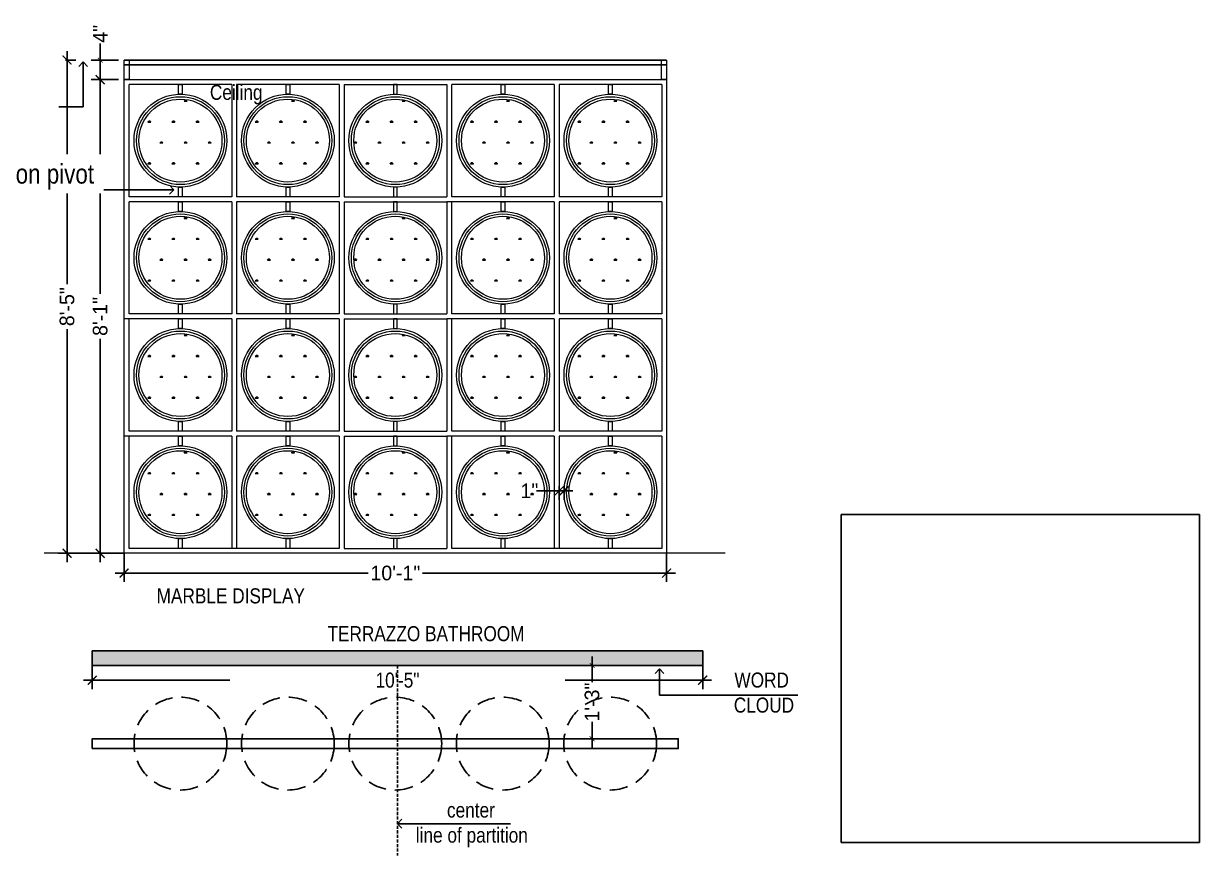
# Model space of a CAD drawing. Header units: inches. Extents: x -109431 to 29005, y -34715 to -1756.
# Drawn here: x -46589.4 to -46348.6, y -11988 to -11817.7 of the extents above; entities that cross this region are included whole.
import ezdxf

# ---------------------------------------------------------------- set-up
doc = ezdxf.new("R2010")
doc.units = ezdxf.units.IN
doc.header["$LTSCALE"] = 0.05
doc.header["$MEASUREMENT"] = 0
doc.header["$XCLIPFRAME"] = 2
doc.header["$PDMODE"] = 3
doc.header["$PDSIZE"] = -4
for name, pattern in [('A2-XREF-115_FURN$0$HIDDEN', [0.375, 0.25, -0.125]), ('ACAD_ISO03W100', [30, 12, -18]), ('DASHED2', [0.375, 0.25, -0.125])]:
    doc.linetypes.add(name, pattern=pattern)
doc.layers.get('Defpoints').update_dxf_attribs({"linetype": 'DASHED2'})
for name, color, linetype in [('Civil Dimension - Text', 7, 'Continuous'), ('Flooring Layout', 7, 'Continuous'), ('Furniture text & dimension', 7, 'Continuous'), ('text', 4, 'Continuous')]:
    doc.layers.add(name, color=color, linetype=linetype)
doc.layers.add('FURNITURE', color=1, linetype='Continuous', lineweight=18)
doc.layers.add('hatch', color=7, linetype='Continuous', lineweight=25)
doc.styles.add('4MMOF3-8', font='ARIALN.TTF', dxfattribs={"height": 5.12})
doc.styles.add('9-128OF1-4', font='ARIALN.TTF', dxfattribs={"height": 3.0792})
doc.styles.add('style2', font='stylu.ttf')
doc.dimstyles.new('DIM 1-4', dxfattribs={"dimtxt": 3.0792, "dimasz": 1.82, "dimexe": 1.82, "dimexo": 0, "dimgap": 0.09, "dimtad": 0, "dimzin": 0, "dimdsep": 46, "dimlunit": 4, "dimtxsty": '9-128OF1-4', "dimblk": 'ARCHTICK', "dimcen": 1.8125, "dimdle": 1.82, "dimclrd": 8, "dimclre": 8, "dimadec": 0, "dimazin": 0, "dimtfac": 1, "dimtofl": 0, "dimtmove": 0, "dimatfit": 3, "dimldrblk": 'OPEN90', "dimfxl": 1, "dimtolj": 1, "dimtzin": 0, "dimlwd": -1, "dimarcsym": 0})
picture_1 = doc.add_image_def('image1.jpg', size_in_pixel=(1370, 771))

# ---------------------------------------------------------------- blocks, each defined once
blk = doc.blocks.new('_ArchTick')
at = {"color": 0, "const_width": 0.15}
blk.add_lwpolyline([(-0.5, -0.5), (0.5, 0.5)], dxfattribs=at)
blk = doc.blocks.new('*D451')
at = {"layer": 'Defpoints', "color": 0, "ltscale": 50, "transparency": 16777216}
for p in [(-46479.75, -11912.43), (-46478.75, -11912.43), (-46479.75, -11913.36)]:
    blk.add_point(p, dxfattribs=at)
at = {"layer": 'Furniture text & dimension', "color": 8, "lineweight": -2, "ltscale": 50, "transparency": 16777216}
for p, q in [((-46479.75, -11912.43), (-46479.75, -11915.18)), ((-46478.75, -11912.43), (-46478.75, -11915.18))]:
    blk.add_line(p, q, dxfattribs=at)
at = {"layer": 'Furniture text & dimension', "color": 8, "ltscale": 50, "transparency": 16777216}
for p, q in [((-46484.42, -11913.36), (-46479.75, -11913.36)), ((-46476.93, -11913.36), (-46481.57, -11913.36))]:
    blk.add_line(p, q, dxfattribs=at)
at = {"layer": 'Furniture text & dimension', "color": 8, "ltscale": 50, "transparency": 16777216, "xscale": 1.82, "yscale": 1.82, "zscale": 1.82, "rotation": 180}
blk.add_blockref('_ArchTick', (-46479.75, -11913.36), dxfattribs=at)
at = {"layer": 'Furniture text & dimension', "color": 8, "ltscale": 50, "transparency": 16777216, "xscale": 1.82, "yscale": 1.82, "zscale": 1.82}
blk.add_blockref('_ArchTick', (-46478.75, -11913.36), dxfattribs=at)
at = {"layer": 'Furniture text & dimension', "color": 0, "lineweight": 15, "ltscale": 50, "transparency": 16777216, "insert": (-46485.84, -11913.36), "char_height": 3, "attachment_point": 5, "style": 'style2'}
blk.add_mtext('\\A1;1"', dxfattribs=at)
blk = doc.blocks.new('_Open90')
at = {"color": 0, "linetype": 'ByBlock', "lineweight": -2}
for p, q in [((0, 0), (-1, 0)), ((-0.5, 0.5), (0, 0)), ((0, 0), (-0.5, -0.5))]:
    blk.add_line(p, q, dxfattribs=at)
blk = doc.blocks.new('*D452')
at = {"layer": 'Defpoints', "color": 0, "ltscale": 50, "transparency": 16777216}
for p in [(-46568.83, -11926.22), (-46457.75, -11926.22), (-46457.75, -11930.21)]:
    blk.add_point(p, dxfattribs=at)
at = {"layer": 'Furniture text & dimension', "color": 8, "lineweight": -2, "ltscale": 50, "transparency": 16777216}
for p, q in [((-46568.83, -11926.22), (-46568.83, -11932.03)), ((-46457.75, -11926.22), (-46457.75, -11932.03))]:
    blk.add_line(p, q, dxfattribs=at)
at = {"layer": 'Furniture text & dimension', "color": 8, "ltscale": 50, "transparency": 16777216}
for p, q in [((-46570.65, -11930.21), (-46518.83, -11930.21)), ((-46455.93, -11930.21), (-46507.76, -11930.21))]:
    blk.add_line(p, q, dxfattribs=at)
at = {"layer": 'Furniture text & dimension', "color": 8, "ltscale": 50, "transparency": 16777216, "xscale": 1.82, "yscale": 1.82, "zscale": 1.82, "rotation": 180}
blk.add_blockref('_ArchTick', (-46568.83, -11930.21), dxfattribs=at)
at = {"layer": 'Furniture text & dimension', "color": 8, "ltscale": 50, "transparency": 16777216, "xscale": 1.82, "yscale": 1.82, "zscale": 1.82}
blk.add_blockref('_ArchTick', (-46457.75, -11930.21), dxfattribs=at)
at = {"layer": 'Furniture text & dimension', "color": 0, "lineweight": 15, "ltscale": 50, "transparency": 16777216, "insert": (-46513.29, -11930.21), "char_height": 3, "attachment_point": 5, "style": 'style2'}
blk.add_mtext('\\A1;10\'-1"', dxfattribs=at)
blk = doc.blocks.new('*D468')
at = {"layer": 'Civil Dimension - Text', "color": 8, "ltscale": 50, "transparency": 16777216}
for p, q in [((-46573.74, -11825.15), (-46573.74, -11821.78)), ((-46573.74, -11829.15), (-46573.74, -11823.33))]:
    blk.add_line(p, q, dxfattribs=at)
at = {"layer": 'Civil Dimension - Text', "color": 8, "lineweight": -2, "ltscale": 50, "transparency": 16777216}
for p, q in [((-46569.97, -11825.15), (-46575.56, -11825.15)), ((-46569.97, -11829.15), (-46575.56, -11829.15))]:
    blk.add_line(p, q, dxfattribs=at)
at = {"layer": 'Defpoints', "color": 0, "ltscale": 50, "transparency": 16777216}
for p in [(-46569.97, -11825.15), (-46573.74, -11829.15), (-46569.97, -11829.15)]:
    blk.add_point(p, dxfattribs=at)
at = {"layer": 'Civil Dimension - Text', "color": 8, "ltscale": 50, "transparency": 16777216}
for p, rotation in [((-46573.74, -11825.15), 90), ((-46573.74, -11829.15), 270)]:
    blk.add_blockref('_ArchTick', p, dxfattribs=dict(at, rotation=rotation))
at = {"layer": 'Civil Dimension - Text', "color": 0, "lineweight": 15, "ltscale": 50, "transparency": 16777216, "insert": (-46573.74, -11819.77), "char_height": 3, "attachment_point": 5, "rotation": 90, "style": 'style2'}
blk.add_mtext('\\A1;4"', dxfattribs=at)
blk = doc.blocks.new('*D469')
at = {"layer": 'Civil Dimension - Text', "color": 8, "ltscale": 50, "transparency": 16777216}
for p, q in [((-46573.74, -11827.33), (-46573.74, -11873.03)), ((-46573.74, -11927.97), (-46573.74, -11882.26))]:
    blk.add_line(p, q, dxfattribs=at)
at = {"layer": 'Civil Dimension - Text', "color": 8, "lineweight": -2, "ltscale": 50, "transparency": 16777216}
for p, q in [((-46569.97, -11829.15), (-46575.56, -11829.15)), ((-46568.83, -11926.15), (-46575.56, -11926.15))]:
    blk.add_line(p, q, dxfattribs=at)
at = {"layer": 'Defpoints', "color": 0, "ltscale": 50, "transparency": 16777216}
for p in [(-46569.97, -11829.15), (-46573.74, -11926.15), (-46568.83, -11926.15)]:
    blk.add_point(p, dxfattribs=at)
at = {"layer": 'Civil Dimension - Text', "color": 8, "ltscale": 50, "transparency": 16777216, "xscale": 1.82, "yscale": 1.82, "zscale": 1.82}
for p, rotation in [((-46573.74, -11829.15), 90), ((-46573.74, -11926.15), 270)]:
    blk.add_blockref('_ArchTick', p, dxfattribs=dict(at, rotation=rotation))
at = {"layer": 'Civil Dimension - Text', "color": 0, "ltscale": 50, "transparency": 16777216, "insert": (-46573.74, -11877.65), "char_height": 3, "attachment_point": 5, "rotation": 90, "style": 'style2'}
blk.add_mtext('\\A1;8\'-1"', dxfattribs=at)
blk = doc.blocks.new('*D470')
at = {"layer": 'Civil Dimension - Text', "color": 8, "ltscale": 50, "transparency": 16777216}
for p, q in [((-46580.53, -11823.33), (-46580.53, -11871.03)), ((-46580.53, -11927.97), (-46580.53, -11880.26))]:
    blk.add_line(p, q, dxfattribs=at)
at = {"layer": 'Civil Dimension - Text', "color": 8, "lineweight": -2, "ltscale": 50, "transparency": 16777216}
for p, q in [((-46580.81, -11825.15), (-46578.71, -11825.15)), ((-46575.56, -11926.15), (-46582.35, -11926.15))]:
    blk.add_line(p, q, dxfattribs=at)
at = {"layer": 'Defpoints', "color": 0, "ltscale": 50, "transparency": 16777216}
for p in [(-46580.81, -11825.15), (-46580.53, -11926.15), (-46575.56, -11926.15)]:
    blk.add_point(p, dxfattribs=at)
at = {"layer": 'Civil Dimension - Text', "color": 8, "ltscale": 50, "transparency": 16777216, "xscale": 1.82, "yscale": 1.82, "zscale": 1.82}
for p, rotation in [((-46580.53, -11825.15), 90), ((-46580.53, -11926.15), 270)]:
    blk.add_blockref('_ArchTick', p, dxfattribs=dict(at, rotation=rotation))
at = {"layer": 'Civil Dimension - Text', "color": 0, "lineweight": 15, "ltscale": 50, "transparency": 16777216, "insert": (-46580.53, -11875.65), "char_height": 3, "attachment_point": 5, "rotation": 90, "style": 'style2'}
blk.add_mtext('\\A1;8\'-5"', dxfattribs=at)
blk = doc.blocks.new('*D965')
at = {"layer": 'Defpoints', "color": 0, "ltscale": 50, "transparency": 16777216}
for p in [(-46473.01, -11949.13), (-46473.01, -11964.13), (-46473.01, -11964.13)]:
    blk.add_point(p, dxfattribs=at)
at = {"layer": 'Furniture text & dimension', "color": 8, "lineweight": -2, "ltscale": 50, "transparency": 16777216}
for p, q in [((-46473.01, -11949.13), (-46474.83, -11949.13)), ((-46473.01, -11964.13), (-46474.83, -11964.13))]:
    blk.add_line(p, q, dxfattribs=at)
at = {"layer": 'Furniture text & dimension', "color": 8, "ltscale": 50, "transparency": 16777216}
for p, q in [((-46473.01, -11947.31), (-46473.01, -11952.58)), ((-46473.01, -11965.95), (-46473.01, -11960.68))]:
    blk.add_line(p, q, dxfattribs=at)
for p, rotation in [((-46473.01, -11949.13), 90), ((-46473.01, -11964.13), 270)]:
    blk.add_blockref('_ArchTick', p, dxfattribs=dict(at, rotation=rotation))
at = {"layer": 'Furniture text & dimension', "color": 0, "lineweight": 15, "ltscale": 50, "transparency": 16777216, "insert": (-46473.01, -11956.63), "char_height": 3, "attachment_point": 5, "rotation": 90, "style": 'style2'}
blk.add_mtext('\\A1;1\'-3"', dxfattribs=at)
blk = doc.blocks.new('*D985')
at = {"layer": 'Defpoints', "color": 0, "ltscale": 50, "transparency": 16777216}
for p in [(-46575.36, -11949.13), (-46450.36, -11949.13), (-46575.36, -11952.15)]:
    blk.add_point(p, dxfattribs=at)
at = {"layer": 'Flooring Layout', "color": 8, "linetype": 'ACAD_ISO03W100', "lineweight": -2, "ltscale": 50, "transparency": 16777216}
for p, q in [((-46575.36, -11949.13), (-46575.36, -11953.97)), ((-46450.36, -11949.13), (-46450.36, -11953.97))]:
    blk.add_line(p, q, dxfattribs=at)
at = {"layer": 'Flooring Layout', "color": 8, "linetype": 'ACAD_ISO03W100', "ltscale": 50, "transparency": 16777216}
for p, q in [((-46577.18, -11952.15), (-46517.17, -11952.15)), ((-46448.54, -11952.15), (-46508.54, -11952.15))]:
    blk.add_line(p, q, dxfattribs=at)
at = {"layer": 'Flooring Layout', "color": 8, "ltscale": 50, "transparency": 16777216, "xscale": 1.82, "yscale": 1.82, "zscale": 1.82, "rotation": 180}
blk.add_blockref('_ArchTick', (-46575.36, -11952.15), dxfattribs=at)
at = {"layer": 'Flooring Layout', "color": 8, "ltscale": 50, "transparency": 16777216, "xscale": 1.82, "yscale": 1.82, "zscale": 1.82}
blk.add_blockref('_ArchTick', (-46450.36, -11952.15), dxfattribs=at)
at = {"layer": 'Flooring Layout', "color": 0, "ltscale": 50, "transparency": 16777216, "insert": (-46512.86, -11952.15), "char_height": 3.079, "attachment_point": 5, "style": '9-128OF1-4', "bg_fill": 3, "box_fill_scale": 1.25, "bg_fill_color": 256, "bg_fill_true_color": 13158600, "bg_fill_transparency": 0}
blk.add_mtext('\\A1;10\'-5"', dxfattribs=at)

msp = doc.modelspace()

# ---------------------------------------------------------------- hatches: boundary and pattern name
at = {"layer": 'Flooring Layout', "ltscale": 50, "true_color": 0x636466}
h = msp.add_hatch(color=251, dxfattribs=at)
h.dxf.hatch_style = 1
h.paths.add_polyline_path([(-46450.35616, -11949.13226), (-46450.35616, -11946.13226), (-46575.35616, -11946.13226), (-46575.35616, -11949.13226)])
at = {"layer": 'hatch', "ltscale": 50, "true_color": 0x939598, "transparency": 33554687}
h = msp.add_hatch(dxfattribs=at)
h.set_pattern_fill('SWAMP', color=252, scale=4.93162)
h.set_pattern_definition([(0, (19943.8553, -1604.745), (2.4658102, 4.27090854), [0.61645255, -4.31516784]), (90, (19944.1636, -1604.7452), (-2.465810195, 4.270908535), [0.30822627, -8.2335908]), (90, (19944.2406, -1604.7452), (-2.465810195, 4.270908535), [0.24658102, -8.29523605]), (90, (19944.0865, -1604.7452), (-2.465810195, 4.270908535), [0.24658102, -8.29523605]), (60, (19944.3177, -1604.745), (-2.4658102, 4.27090854), [0.1972648, -4.73435557]), (120, (19944.0094, -1604.745), (-4.93162039, 2e-09), [0.1972648, -4.73435557])])
h.paths.add_polyline_path([(-46548.80687, -11841.64599, 1), (-46565.80687, -11841.64599, 1)])
h = msp.add_hatch(dxfattribs=at)
h.set_pattern_fill('SWAMP', color=252, scale=4.93162)
h.set_pattern_definition([(0, (19965.8553, -1604.745), (2.4658102, 4.27090854), [0.61645255, -4.31516784]), (90, (19966.1636, -1604.7452), (-2.465810195, 4.270908535), [0.30822627, -8.2335908]), (90, (19966.2406, -1604.7452), (-2.465810195, 4.270908535), [0.24658102, -8.29523605]), (90, (19966.0865, -1604.7452), (-2.465810195, 4.270908535), [0.24658102, -8.29523605]), (60, (19966.3177, -1604.745), (-2.4658102, 4.27090854), [0.1972648, -4.73435557]), (120, (19966.0094, -1604.745), (-4.93162039, 2e-09), [0.1972648, -4.73435557])])
h.paths.add_polyline_path([(-46526.80687, -11841.64599, 1), (-46543.80687, -11841.64599, 1)])
h = msp.add_hatch(dxfattribs=at)
h.set_pattern_fill('SWAMP', color=252, scale=4.93162)
h.set_pattern_definition([(0, (19963.8553, -1604.745), (2.4658102, 4.27090854), [0.61645255, -4.31516784]), (90, (19964.1636, -1604.7452), (-2.465810195, 4.270908535), [0.30822627, -8.2335908]), (90, (19964.2406, -1604.7452), (-2.465810195, 4.270908535), [0.24658102, -8.29523605]), (90, (19964.0865, -1604.7452), (-2.465810195, 4.270908535), [0.24658102, -8.29523605]), (60, (19964.3177, -1604.745), (-2.4658102, 4.27090854), [0.1972648, -4.73435557]), (120, (19964.0094, -1604.745), (-4.93162039, 2e-09), [0.1972648, -4.73435557])])
h.paths.add_polyline_path([(-46521.80687, -11841.64599, -1), (-46504.80687, -11841.64599, -1)])
h = msp.add_hatch(dxfattribs=at)
h.set_pattern_fill('SWAMP', color=252, scale=4.93162)
h.set_pattern_definition([(0, (20009.9073, -1604.745), (2.4658102, 4.27090854), [0.61645255, -4.31516784]), (90, (20010.2155, -1604.7452), (-2.465810195, 4.270908535), [0.30822627, -8.2335908]), (90, (20010.2925, -1604.7452), (-2.465810195, 4.270908535), [0.24658102, -8.29523605]), (90, (20010.1384, -1604.7452), (-2.465810195, 4.270908535), [0.24658102, -8.29523605]), (60, (20010.3696, -1604.745), (-2.4658102, 4.27090854), [0.1972648, -4.73435557]), (120, (20010.0614, -1604.745), (-4.93162039, 2e-09), [0.1972648, -4.73435557])])
h.paths.add_polyline_path([(-46482.75494, -11841.64599, 1), (-46499.75494, -11841.64599, 1)])
h = msp.add_hatch(dxfattribs=at)
h.set_pattern_fill('SWAMP', color=252, scale=4.93162)
h.set_pattern_definition([(0, (20031.9073, -1604.745), (2.4658102, 4.27090854), [0.61645255, -4.31516784]), (90, (20032.2155, -1604.7452), (-2.465810195, 4.270908535), [0.30822627, -8.2335908]), (90, (20032.2925, -1604.7452), (-2.465810195, 4.270908535), [0.24658102, -8.29523605]), (90, (20032.1384, -1604.7452), (-2.465810195, 4.270908535), [0.24658102, -8.29523605]), (60, (20032.3696, -1604.745), (-2.4658102, 4.27090854), [0.1972648, -4.73435557]), (120, (20032.0614, -1604.745), (-4.93162039, 2e-09), [0.1972648, -4.73435557])])
h.paths.add_polyline_path([(-46460.75494, -11841.64599, 1), (-46477.75494, -11841.64599, 1)])
h = msp.add_hatch(dxfattribs=at)
h.set_pattern_fill('SWAMP', color=252, scale=4.93162)
h.set_pattern_definition([(0, (19943.8553, -1628.745), (2.4658102, 4.27090854), [0.61645255, -4.31516784]), (90, (19944.1636, -1628.7452), (-2.465810195, 4.270908535), [0.30822627, -8.2335908]), (90, (19944.2406, -1628.7452), (-2.465810195, 4.270908535), [0.24658102, -8.29523605]), (90, (19944.0865, -1628.7452), (-2.465810195, 4.270908535), [0.24658102, -8.29523605]), (60, (19944.3177, -1628.745), (-2.4658102, 4.27090854), [0.1972648, -4.73435557]), (120, (19944.0094, -1628.745), (-4.93162039, 2e-09), [0.1972648, -4.73435557])])
h.paths.add_polyline_path([(-46548.80687, -11865.64599, 1), (-46565.80687, -11865.64599, 1)])
h = msp.add_hatch(dxfattribs=at)
h.set_pattern_fill('SWAMP', color=252, scale=4.93162)
h.set_pattern_definition([(0, (19965.8553, -1628.745), (2.4658102, 4.27090854), [0.61645255, -4.31516784]), (90, (19966.1636, -1628.7452), (-2.465810195, 4.270908535), [0.30822627, -8.2335908]), (90, (19966.2406, -1628.7452), (-2.465810195, 4.270908535), [0.24658102, -8.29523605]), (90, (19966.0865, -1628.7452), (-2.465810195, 4.270908535), [0.24658102, -8.29523605]), (60, (19966.3177, -1628.745), (-2.4658102, 4.27090854), [0.1972648, -4.73435557]), (120, (19966.0094, -1628.745), (-4.93162039, 2e-09), [0.1972648, -4.73435557])])
h.paths.add_polyline_path([(-46526.80687, -11865.64599, 1), (-46543.80687, -11865.64599, 1)])
h = msp.add_hatch(dxfattribs=at)
h.set_pattern_fill('SWAMP', color=252, scale=4.93162)
h.set_pattern_definition([(0, (19963.8553, -1628.745), (2.4658102, 4.27090854), [0.61645255, -4.31516784]), (90, (19964.1636, -1628.7452), (-2.465810195, 4.270908535), [0.30822627, -8.2335908]), (90, (19964.2406, -1628.7452), (-2.465810195, 4.270908535), [0.24658102, -8.29523605]), (90, (19964.0865, -1628.7452), (-2.465810195, 4.270908535), [0.24658102, -8.29523605]), (60, (19964.3177, -1628.745), (-2.4658102, 4.27090854), [0.1972648, -4.73435557]), (120, (19964.0094, -1628.745), (-4.93162039, 2e-09), [0.1972648, -4.73435557])])
h.paths.add_polyline_path([(-46521.80687, -11865.64599, -1), (-46504.80687, -11865.64599, -1)])
h = msp.add_hatch(dxfattribs=at)
h.set_pattern_fill('SWAMP', color=252, scale=4.93162)
h.set_pattern_definition([(0, (20009.9073, -1628.745), (2.4658102, 4.27090854), [0.61645255, -4.31516784]), (90, (20010.2155, -1628.7452), (-2.465810195, 4.270908535), [0.30822627, -8.2335908]), (90, (20010.2925, -1628.7452), (-2.465810195, 4.270908535), [0.24658102, -8.29523605]), (90, (20010.1384, -1628.7452), (-2.465810195, 4.270908535), [0.24658102, -8.29523605]), (60, (20010.3696, -1628.745), (-2.4658102, 4.27090854), [0.1972648, -4.73435557]), (120, (20010.0614, -1628.745), (-4.93162039, 2e-09), [0.1972648, -4.73435557])])
h.paths.add_polyline_path([(-46482.75494, -11865.64599, 1), (-46499.75494, -11865.64599, 1)])
h = msp.add_hatch(dxfattribs=at)
h.set_pattern_fill('SWAMP', color=252, scale=4.93162)
h.set_pattern_definition([(0, (20031.9073, -1628.745), (2.4658102, 4.27090854), [0.61645255, -4.31516784]), (90, (20032.2155, -1628.7452), (-2.465810195, 4.270908535), [0.30822627, -8.2335908]), (90, (20032.2925, -1628.7452), (-2.465810195, 4.270908535), [0.24658102, -8.29523605]), (90, (20032.1384, -1628.7452), (-2.465810195, 4.270908535), [0.24658102, -8.29523605]), (60, (20032.3696, -1628.745), (-2.4658102, 4.27090854), [0.1972648, -4.73435557]), (120, (20032.0614, -1628.745), (-4.93162039, 2e-09), [0.1972648, -4.73435557])])
h.paths.add_polyline_path([(-46460.75494, -11865.64599, 1), (-46477.75494, -11865.64599, 1)])
h = msp.add_hatch(dxfattribs=at)
h.set_pattern_fill('SWAMP', color=252, scale=4.93162)
h.set_pattern_definition([(0, (19943.8553, -1652.745), (2.4658102, 4.27090854), [0.61645255, -4.31516784]), (90, (19944.1636, -1652.7452), (-2.465810195, 4.270908535), [0.30822627, -8.2335908]), (90, (19944.2406, -1652.7452), (-2.465810195, 4.270908535), [0.24658102, -8.29523605]), (90, (19944.0865, -1652.7452), (-2.465810195, 4.270908535), [0.24658102, -8.29523605]), (60, (19944.3177, -1652.745), (-2.4658102, 4.27090854), [0.1972648, -4.73435557]), (120, (19944.0094, -1652.745), (-4.93162039, 2e-09), [0.1972648, -4.73435557])])
h.paths.add_polyline_path([(-46548.80687, -11889.64599, 1), (-46565.80687, -11889.64599, 1)])
h = msp.add_hatch(dxfattribs=at)
h.set_pattern_fill('SWAMP', color=252, scale=4.93162)
h.set_pattern_definition([(0, (19965.8553, -1652.745), (2.4658102, 4.27090854), [0.61645255, -4.31516784]), (90, (19966.1636, -1652.7452), (-2.465810195, 4.270908535), [0.30822627, -8.2335908]), (90, (19966.2406, -1652.7452), (-2.465810195, 4.270908535), [0.24658102, -8.29523605]), (90, (19966.0865, -1652.7452), (-2.465810195, 4.270908535), [0.24658102, -8.29523605]), (60, (19966.3177, -1652.745), (-2.4658102, 4.27090854), [0.1972648, -4.73435557]), (120, (19966.0094, -1652.745), (-4.93162039, 2e-09), [0.1972648, -4.73435557])])
h.paths.add_polyline_path([(-46526.80687, -11889.64599, 1), (-46543.80687, -11889.64599, 1)])
h = msp.add_hatch(dxfattribs=at)
h.set_pattern_fill('SWAMP', color=252, scale=4.93162)
h.set_pattern_definition([(0, (19963.8553, -1652.745), (2.4658102, 4.27090854), [0.61645255, -4.31516784]), (90, (19964.1636, -1652.7452), (-2.465810195, 4.270908535), [0.30822627, -8.2335908]), (90, (19964.2406, -1652.7452), (-2.465810195, 4.270908535), [0.24658102, -8.29523605]), (90, (19964.0865, -1652.7452), (-2.465810195, 4.270908535), [0.24658102, -8.29523605]), (60, (19964.3177, -1652.745), (-2.4658102, 4.27090854), [0.1972648, -4.73435557]), (120, (19964.0094, -1652.745), (-4.93162039, 2e-09), [0.1972648, -4.73435557])])
h.paths.add_polyline_path([(-46521.80687, -11889.64599, -1), (-46504.80687, -11889.64599, -1)])
h = msp.add_hatch(dxfattribs=at)
h.set_pattern_fill('SWAMP', color=252, scale=4.93162)
h.set_pattern_definition([(0, (20009.9073, -1652.745), (2.4658102, 4.27090854), [0.61645255, -4.31516784]), (90, (20010.2155, -1652.7452), (-2.465810195, 4.270908535), [0.30822627, -8.2335908]), (90, (20010.2925, -1652.7452), (-2.465810195, 4.270908535), [0.24658102, -8.29523605]), (90, (20010.1384, -1652.7452), (-2.465810195, 4.270908535), [0.24658102, -8.29523605]), (60, (20010.3696, -1652.745), (-2.4658102, 4.27090854), [0.1972648, -4.73435557]), (120, (20010.0614, -1652.745), (-4.93162039, 2e-09), [0.1972648, -4.73435557])])
h.paths.add_polyline_path([(-46482.75494, -11889.64599, 1), (-46499.75494, -11889.64599, 1)])
h = msp.add_hatch(dxfattribs=at)
h.set_pattern_fill('SWAMP', color=252, scale=4.93162)
h.set_pattern_definition([(0, (20031.9073, -1652.745), (2.4658102, 4.27090854), [0.61645255, -4.31516784]), (90, (20032.2155, -1652.7452), (-2.465810195, 4.270908535), [0.30822627, -8.2335908]), (90, (20032.2925, -1652.7452), (-2.465810195, 4.270908535), [0.24658102, -8.29523605]), (90, (20032.1384, -1652.7452), (-2.465810195, 4.270908535), [0.24658102, -8.29523605]), (60, (20032.3696, -1652.745), (-2.4658102, 4.27090854), [0.1972648, -4.73435557]), (120, (20032.0614, -1652.745), (-4.93162039, 2e-09), [0.1972648, -4.73435557])])
h.paths.add_polyline_path([(-46460.75494, -11889.64599, 1), (-46477.75494, -11889.64599, 1)])
h = msp.add_hatch(dxfattribs=at)
h.set_pattern_fill('SWAMP', color=252, scale=4.93162)
h.set_pattern_definition([(0, (19943.8553, -1676.745), (2.4658102, 4.27090854), [0.61645255, -4.31516784]), (90, (19944.1636, -1676.7452), (-2.465810195, 4.270908535), [0.30822627, -8.2335908]), (90, (19944.2406, -1676.7452), (-2.465810195, 4.270908535), [0.24658102, -8.29523605]), (90, (19944.0865, -1676.7452), (-2.465810195, 4.270908535), [0.24658102, -8.29523605]), (60, (19944.3177, -1676.745), (-2.4658102, 4.27090854), [0.1972648, -4.73435557]), (120, (19944.0094, -1676.745), (-4.93162039, 2e-09), [0.1972648, -4.73435557])])
h.paths.add_polyline_path([(-46548.80687, -11913.64599, 1), (-46565.80687, -11913.64599, 1)])
h = msp.add_hatch(dxfattribs=at)
h.set_pattern_fill('SWAMP', color=252, scale=4.93162)
h.set_pattern_definition([(0, (19965.8553, -1676.745), (2.4658102, 4.27090854), [0.61645255, -4.31516784]), (90, (19966.1636, -1676.7452), (-2.465810195, 4.270908535), [0.30822627, -8.2335908]), (90, (19966.2406, -1676.7452), (-2.465810195, 4.270908535), [0.24658102, -8.29523605]), (90, (19966.0865, -1676.7452), (-2.465810195, 4.270908535), [0.24658102, -8.29523605]), (60, (19966.3177, -1676.745), (-2.4658102, 4.27090854), [0.1972648, -4.73435557]), (120, (19966.0094, -1676.745), (-4.93162039, 2e-09), [0.1972648, -4.73435557])])
h.paths.add_polyline_path([(-46526.80687, -11913.64599, 1), (-46543.80687, -11913.64599, 1)])
h = msp.add_hatch(dxfattribs=at)
h.set_pattern_fill('SWAMP', color=252, scale=4.93162)
h.set_pattern_definition([(0, (19963.8553, -1676.745), (2.4658102, 4.27090854), [0.61645255, -4.31516784]), (90, (19964.1636, -1676.7452), (-2.465810195, 4.270908535), [0.30822627, -8.2335908]), (90, (19964.2406, -1676.7452), (-2.465810195, 4.270908535), [0.24658102, -8.29523605]), (90, (19964.0865, -1676.7452), (-2.465810195, 4.270908535), [0.24658102, -8.29523605]), (60, (19964.3177, -1676.745), (-2.4658102, 4.27090854), [0.1972648, -4.73435557]), (120, (19964.0094, -1676.745), (-4.93162039, 2e-09), [0.1972648, -4.73435557])])
h.paths.add_polyline_path([(-46521.80687, -11913.64599, -1), (-46504.80687, -11913.64599, -1)])
h = msp.add_hatch(dxfattribs=at)
h.set_pattern_fill('SWAMP', color=252, scale=4.93162)
h.set_pattern_definition([(0, (20009.9073, -1676.745), (2.4658102, 4.27090854), [0.61645255, -4.31516784]), (90, (20010.2155, -1676.7452), (-2.465810195, 4.270908535), [0.30822627, -8.2335908]), (90, (20010.2925, -1676.7452), (-2.465810195, 4.270908535), [0.24658102, -8.29523605]), (90, (20010.1384, -1676.7452), (-2.465810195, 4.270908535), [0.24658102, -8.29523605]), (60, (20010.3696, -1676.745), (-2.4658102, 4.27090854), [0.1972648, -4.73435557]), (120, (20010.0614, -1676.745), (-4.93162039, 2e-09), [0.1972648, -4.73435557])])
h.paths.add_polyline_path([(-46482.75494, -11913.64599, 1), (-46499.75494, -11913.64599, 1)])
h = msp.add_hatch(dxfattribs=at)
h.set_pattern_fill('SWAMP', color=252, scale=4.93162)
h.set_pattern_definition([(0, (20031.9073, -1676.745), (2.4658102, 4.27090854), [0.61645255, -4.31516784]), (90, (20032.2155, -1676.7452), (-2.465810195, 4.270908535), [0.30822627, -8.2335908]), (90, (20032.2925, -1676.7452), (-2.465810195, 4.270908535), [0.24658102, -8.29523605]), (90, (20032.1384, -1676.7452), (-2.465810195, 4.270908535), [0.24658102, -8.29523605]), (60, (20032.3696, -1676.745), (-2.4658102, 4.27090854), [0.1972648, -4.73435557]), (120, (20032.0614, -1676.745), (-4.93162039, 2e-09), [0.1972648, -4.73435557])])
h.paths.add_polyline_path([(-46460.75494, -11913.64599, 1), (-46477.75494, -11913.64599, 1)])

# ---------------------------------------------------------------- linework, layer by layer
at = {"layer": 'Flooring Layout', "ltscale": 50}
msp.add_line((-46568.83283, -11826.14599), (-46457.75494, -11826.14599), dxfattribs=at)
for points in [[(-46575.35616, -11949.13226), (-46450.35616, -11949.13226), (-46450.35616, -11946.13226), (-46575.35616, -11946.13226)], [(-46575.35616, -11966.13226), (-46455.35616, -11966.13226), (-46455.35616, -11964.13226), (-46575.35616, -11964.13226)]]:
    msp.add_lwpolyline(points, close=True, dxfattribs=at)
at = {"layer": 'Flooring Layout', "linetype": 'A2-XREF-115_FURN$0$HIDDEN', "ltscale": 300}
for centre in [(-46557.30687, -11965.13226), (-46535.30687, -11965.13226), (-46513.30687, -11965.13226), (-46491.30687, -11965.13226), (-46469.30687, -11965.13226)]:
    msp.add_circle(centre, 9.5, dxfattribs=at)
at = {"layer": 'FURNITURE', "color": 242, "ltscale": 50, "true_color": 0xcd2027}
for p, q in [((-46568.83283, -11825.14599), (-46457.75494, -11825.14599)), ((-46568.83283, -11926.14599), (-46568.83283, -11829.14599))]:
    msp.add_line(p, q, dxfattribs=at)
at = {"layer": 'FURNITURE', "ltscale": 50}
for p, q in [((-46457.75494, -11825.14599), (-46568.83283, -11825.14599)), ((-46524.80687, -11825.14599), (-46545.83283, -11825.14599)), ((-46534.93187, -11825.14599), (-46535.68187, -11825.14599)), ((-46523.80687, -11825.14599), (-46502.7809, -11825.14599)), ((-46513.68187, -11825.14599), (-46512.93187, -11825.14599)), ((-46468.87994, -11825.14599), (-46469.62994, -11825.14599)), ((-46568.83283, -11829.14599), (-46457.75494, -11829.14599)), ((-46546.80687, -11830.14599), (-46567.80687, -11830.14599)), ((-46567.80687, -11853.14599), (-46567.80687, -11830.14599)), ((-46546.80687, -11830.14599), (-46546.80687, -11853.14599)), ((-46524.80687, -11830.14599), (-46545.83283, -11830.14599)), ((-46545.83283, -11830.14599), (-46545.83283, -11853.14599)), ((-46535.68187, -11832.14599), (-46535.68187, -11830.14599)), ((-46535.68187, -11830.14599), (-46534.93187, -11830.14599)), ((-46534.93187, -11830.14599), (-46534.93187, -11832.14599)), ((-46524.80687, -11830.14599), (-46524.80687, -11853.14599)), ((-46523.80687, -11830.14599), (-46523.80687, -11853.14599)), ((-46523.80687, -11830.14599), (-46502.7809, -11830.14599)), ((-46513.68187, -11830.14599), (-46513.68187, -11832.14599)), ((-46512.93187, -11830.14599), (-46513.68187, -11830.14599)), ((-46512.93187, -11832.14599), (-46512.93187, -11830.14599)), ((-46502.7809, -11830.14599), (-46502.7809, -11853.14599)), ((-46480.75494, -11830.14599), (-46501.75494, -11830.14599)), ((-46501.75494, -11853.14599), (-46501.75494, -11830.14599)), ((-46480.75494, -11830.14599), (-46480.75494, -11853.14599)), ((-46458.75494, -11830.14599), (-46479.7809, -11830.14599)), ((-46479.7809, -11830.14599), (-46479.7809, -11853.14599)), ((-46469.62994, -11832.14599), (-46469.62994, -11830.14599)), ((-46469.62994, -11830.14599), (-46468.87994, -11830.14599)), ((-46468.87994, -11830.14599), (-46468.87994, -11832.14599)), ((-46458.75494, -11830.14599), (-46458.75494, -11853.14599)), ((-46457.75494, -11829.14599), (-46457.75494, -11926.14599)), ((-46534.93187, -11832.14599), (-46535.68187, -11832.14599)), ((-46513.68187, -11832.14599), (-46512.93187, -11832.14599)), ((-46468.87994, -11832.14599), (-46469.62994, -11832.14599)), ((-46535.68187, -11853.14599), (-46535.68187, -11851.14599)), ((-46535.68187, -11851.14599), (-46534.93187, -11851.14599)), ((-46534.93187, -11851.14599), (-46534.93187, -11853.14599)), ((-46513.68187, -11851.14599), (-46513.68187, -11853.14599)), ((-46512.93187, -11851.14599), (-46513.68187, -11851.14599)), ((-46512.93187, -11853.14599), (-46512.93187, -11851.14599)), ((-46469.62994, -11853.14599), (-46469.62994, -11851.14599)), ((-46469.62994, -11851.14599), (-46468.87994, -11851.14599)), ((-46468.87994, -11851.14599), (-46468.87994, -11853.14599)), ((-46546.80687, -11853.14599), (-46567.80687, -11853.14599)), ((-46546.80687, -11854.14599), (-46567.80687, -11854.14599)), ((-46567.80687, -11877.14599), (-46567.80687, -11854.14599)), ((-46546.80687, -11854.14599), (-46546.80687, -11877.14599)), ((-46524.80687, -11853.14599), (-46545.83283, -11853.14599)), ((-46524.80687, -11854.14599), (-46545.83283, -11854.14599)), ((-46524.80687, -11854.14599), (-46545.83283, -11854.14599)), ((-46545.83283, -11854.14599), (-46545.83283, -11877.14599)), ((-46534.93187, -11853.14599), (-46535.68187, -11853.14599)), ((-46535.68187, -11856.14599), (-46535.68187, -11854.14599)), ((-46535.68187, -11854.14599), (-46534.93187, -11854.14599)), ((-46534.93187, -11854.14599), (-46534.93187, -11856.14599)), ((-46524.80687, -11854.14599), (-46524.80687, -11877.14599)), ((-46523.80687, -11853.14599), (-46502.7809, -11853.14599)), ((-46523.80687, -11854.14599), (-46523.80687, -11877.14599)), ((-46523.80687, -11854.14599), (-46502.7809, -11854.14599)), ((-46523.80687, -11854.14599), (-46502.7809, -11854.14599)), ((-46513.68187, -11853.14599), (-46512.93187, -11853.14599)), ((-46513.68187, -11854.14599), (-46513.68187, -11856.14599)), ((-46512.93187, -11854.14599), (-46513.68187, -11854.14599)), ((-46512.93187, -11856.14599), (-46512.93187, -11854.14599)), ((-46502.7809, -11854.14599), (-46502.7809, -11877.14599)), ((-46480.75494, -11854.14599), (-46502.7809, -11854.14599)), ((-46480.75494, -11853.14599), (-46501.75494, -11853.14599)), ((-46480.75494, -11854.14599), (-46501.75494, -11854.14599)), ((-46501.75494, -11877.14599), (-46501.75494, -11854.14599)), ((-46480.75494, -11854.14599), (-46480.75494, -11877.14599)), ((-46458.75494, -11853.14599), (-46479.7809, -11853.14599)), ((-46458.75494, -11854.14599), (-46479.7809, -11854.14599)), ((-46458.75494, -11854.14599), (-46479.7809, -11854.14599)), ((-46479.7809, -11854.14599), (-46479.7809, -11877.14599)), ((-46468.87994, -11853.14599), (-46469.62994, -11853.14599)), ((-46469.62994, -11856.14599), (-46469.62994, -11854.14599)), ((-46469.62994, -11854.14599), (-46468.87994, -11854.14599)), ((-46468.87994, -11854.14599), (-46468.87994, -11856.14599)), ((-46458.75494, -11854.14599), (-46458.75494, -11877.14599)), ((-46534.93187, -11856.14599), (-46535.68187, -11856.14599)), ((-46513.68187, -11856.14599), (-46512.93187, -11856.14599)), ((-46468.87994, -11856.14599), (-46469.62994, -11856.14599)), ((-46546.80687, -11877.14599), (-46567.80687, -11877.14599)), ((-46524.80687, -11877.14599), (-46545.83283, -11877.14599)), ((-46535.68187, -11877.14599), (-46535.68187, -11875.14599)), ((-46535.68187, -11875.14599), (-46534.93187, -11875.14599)), ((-46534.93187, -11877.14599), (-46535.68187, -11877.14599)), ((-46534.93187, -11875.14599), (-46534.93187, -11877.14599)), ((-46523.80687, -11877.14599), (-46502.7809, -11877.14599)), ((-46513.68187, -11875.14599), (-46513.68187, -11877.14599)), ((-46512.93187, -11875.14599), (-46513.68187, -11875.14599)), ((-46513.68187, -11877.14599), (-46512.93187, -11877.14599)), ((-46512.93187, -11877.14599), (-46512.93187, -11875.14599)), ((-46480.75494, -11877.14599), (-46501.75494, -11877.14599)), ((-46458.75494, -11877.14599), (-46479.7809, -11877.14599)), ((-46469.62994, -11877.14599), (-46469.62994, -11875.14599)), ((-46469.62994, -11875.14599), (-46468.87994, -11875.14599)), ((-46468.87994, -11877.14599), (-46469.62994, -11877.14599)), ((-46468.87994, -11875.14599), (-46468.87994, -11877.14599)), ((-46546.80687, -11878.14599), (-46568.83283, -11878.14599)), ((-46546.80687, -11878.14599), (-46567.80687, -11878.14599)), ((-46567.80687, -11901.14599), (-46567.80687, -11878.14599)), ((-46546.80687, -11878.14599), (-46546.80687, -11901.14599)), ((-46524.80687, -11878.14599), (-46545.83283, -11878.14599)), ((-46524.80687, -11878.14599), (-46545.83283, -11878.14599)), ((-46545.83283, -11878.14599), (-46545.83283, -11901.14599)), ((-46535.68187, -11880.14599), (-46535.68187, -11878.14599)), ((-46535.68187, -11878.14599), (-46534.93187, -11878.14599)), ((-46534.93187, -11878.14599), (-46534.93187, -11880.14599)), ((-46524.80687, -11878.14599), (-46524.80687, -11901.14599)), ((-46523.80687, -11878.14599), (-46523.80687, -11901.14599)), ((-46523.80687, -11878.14599), (-46502.7809, -11878.14599)), ((-46523.80687, -11878.14599), (-46502.7809, -11878.14599)), ((-46513.68187, -11878.14599), (-46513.68187, -11880.14599)), ((-46512.93187, -11878.14599), (-46513.68187, -11878.14599)), ((-46512.93187, -11880.14599), (-46512.93187, -11878.14599)), ((-46502.7809, -11878.14599), (-46502.7809, -11901.14599)), ((-46480.75494, -11878.14599), (-46502.7809, -11878.14599)), ((-46480.75494, -11878.14599), (-46501.75494, -11878.14599)), ((-46501.75494, -11901.14599), (-46501.75494, -11878.14599)), ((-46480.75494, -11878.14599), (-46480.75494, -11901.14599)), ((-46458.75494, -11878.14599), (-46479.7809, -11878.14599)), ((-46458.75494, -11878.14599), (-46479.7809, -11878.14599)), ((-46479.7809, -11878.14599), (-46479.7809, -11901.14599)), ((-46469.62994, -11880.14599), (-46469.62994, -11878.14599)), ((-46469.62994, -11878.14599), (-46468.87994, -11878.14599)), ((-46468.87994, -11878.14599), (-46468.87994, -11880.14599)), ((-46458.75494, -11878.14599), (-46458.75494, -11901.14599)), ((-46534.93187, -11880.14599), (-46535.68187, -11880.14599)), ((-46513.68187, -11880.14599), (-46512.93187, -11880.14599)), ((-46468.87994, -11880.14599), (-46469.62994, -11880.14599)), ((-46546.80687, -11901.14599), (-46567.80687, -11901.14599)), ((-46524.80687, -11901.14599), (-46545.83283, -11901.14599)), ((-46535.68187, -11901.14599), (-46535.68187, -11899.14599)), ((-46535.68187, -11899.14599), (-46534.93187, -11899.14599)), ((-46534.93187, -11901.14599), (-46535.68187, -11901.14599)), ((-46534.93187, -11899.14599), (-46534.93187, -11901.14599)), ((-46523.80687, -11901.14599), (-46502.7809, -11901.14599)), ((-46513.68187, -11899.14599), (-46513.68187, -11901.14599)), ((-46512.93187, -11899.14599), (-46513.68187, -11899.14599)), ((-46513.68187, -11901.14599), (-46512.93187, -11901.14599)), ((-46512.93187, -11901.14599), (-46512.93187, -11899.14599)), ((-46480.75494, -11901.14599), (-46501.75494, -11901.14599)), ((-46458.75494, -11901.14599), (-46479.7809, -11901.14599)), ((-46469.62994, -11901.14599), (-46469.62994, -11899.14599)), ((-46469.62994, -11899.14599), (-46468.87994, -11899.14599)), ((-46468.87994, -11901.14599), (-46469.62994, -11901.14599)), ((-46468.87994, -11899.14599), (-46468.87994, -11901.14599)), ((-46546.80687, -11902.14599), (-46568.83283, -11902.14599)), ((-46546.80687, -11902.14599), (-46567.80687, -11902.14599)), ((-46567.80687, -11925.14599), (-46567.80687, -11902.14599)), ((-46546.80687, -11902.14599), (-46546.80687, -11925.14599)), ((-46524.80687, -11902.14599), (-46545.83283, -11902.14599)), ((-46524.80687, -11902.14599), (-46545.83283, -11902.14599)), ((-46545.83283, -11902.14599), (-46545.83283, -11925.14599)), ((-46535.68187, -11904.14599), (-46535.68187, -11902.14599)), ((-46535.68187, -11902.14599), (-46534.93187, -11902.14599)), ((-46534.93187, -11902.14599), (-46534.93187, -11904.14599)), ((-46524.80687, -11902.14599), (-46524.80687, -11925.14599)), ((-46523.80687, -11902.14599), (-46523.80687, -11925.14599)), ((-46523.80687, -11902.14599), (-46502.7809, -11902.14599)), ((-46523.80687, -11902.14599), (-46502.7809, -11902.14599)), ((-46513.68187, -11902.14599), (-46513.68187, -11904.14599)), ((-46512.93187, -11902.14599), (-46513.68187, -11902.14599)), ((-46512.93187, -11904.14599), (-46512.93187, -11902.14599)), ((-46502.7809, -11902.14599), (-46502.7809, -11925.14599)), ((-46480.75494, -11902.14599), (-46502.7809, -11902.14599)), ((-46480.75494, -11902.14599), (-46501.75494, -11902.14599)), ((-46501.75494, -11925.14599), (-46501.75494, -11902.14599)), ((-46480.75494, -11902.14599), (-46480.75494, -11925.14599)), ((-46458.75494, -11902.14599), (-46479.7809, -11902.14599)), ((-46458.75494, -11902.14599), (-46479.7809, -11902.14599)), ((-46479.7809, -11902.14599), (-46479.7809, -11925.14599)), ((-46469.62994, -11904.14599), (-46469.62994, -11902.14599)), ((-46469.62994, -11902.14599), (-46468.87994, -11902.14599)), ((-46468.87994, -11902.14599), (-46468.87994, -11904.14599)), ((-46458.75494, -11902.14599), (-46458.75494, -11925.14599)), ((-46534.93187, -11904.14599), (-46535.68187, -11904.14599)), ((-46513.68187, -11904.14599), (-46512.93187, -11904.14599)), ((-46468.87994, -11904.14599), (-46469.62994, -11904.14599)), ((-46524.80687, -11925.14599), (-46567.80687, -11925.14599)), ((-46546.80687, -11925.14599), (-46567.80687, -11925.14599)), ((-46524.80687, -11925.14599), (-46545.83283, -11925.14599)), ((-46535.68187, -11925.14599), (-46535.68187, -11923.14599)), ((-46535.68187, -11923.14599), (-46534.93187, -11923.14599)), ((-46534.93187, -11925.14599), (-46535.68187, -11925.14599)), ((-46534.93187, -11923.14599), (-46534.93187, -11925.14599)), ((-46523.80687, -11925.14599), (-46502.7809, -11925.14599)), ((-46513.68187, -11923.14599), (-46513.68187, -11925.14599)), ((-46512.93187, -11923.14599), (-46513.68187, -11923.14599)), ((-46513.68187, -11925.14599), (-46512.93187, -11925.14599)), ((-46512.93187, -11925.14599), (-46512.93187, -11923.14599)), ((-46458.75494, -11925.14599), (-46501.75494, -11925.14599)), ((-46480.75494, -11925.14599), (-46501.75494, -11925.14599)), ((-46458.75494, -11925.14599), (-46479.7809, -11925.14599)), ((-46469.62994, -11925.14599), (-46469.62994, -11923.14599)), ((-46469.62994, -11923.14599), (-46468.87994, -11923.14599)), ((-46468.87994, -11925.14599), (-46469.62994, -11925.14599)), ((-46468.87994, -11923.14599), (-46468.87994, -11925.14599)), ((-46445.73414, -11926.14599), (-46585.23414, -11926.14599)), ((-46501.80687, -11926.14599), (-46568.83283, -11926.14599))]:
    msp.add_line(p, q, dxfattribs=at)
at = {"layer": 'FURNITURE', "color": 242, "ltscale": 50, "true_color": 0xcd2027}
for points in [[(-46568.83283, -11825.14599), (-46567.80687, -11825.14599), (-46567.80687, -11829.14599), (-46568.83283, -11829.14599)], [(-46458.7809, -11825.14599), (-46457.75494, -11825.14599), (-46457.75494, -11829.14599), (-46458.7809, -11829.14599)]]:
    msp.add_lwpolyline(points, close=True, dxfattribs=at)
at = {"layer": 'FURNITURE', "ltscale": 50}
for points in [[(-46556.93187, -11830.14599), (-46556.93187, -11832.14599), (-46557.68187, -11832.14599), (-46557.68187, -11830.14599)], [(-46490.87994, -11830.14599), (-46490.87994, -11832.14599), (-46491.62994, -11832.14599), (-46491.62994, -11830.14599)], [(-46556.93187, -11851.14599), (-46556.93187, -11853.14599), (-46557.68187, -11853.14599), (-46557.68187, -11851.14599)], [(-46490.87994, -11851.14599), (-46490.87994, -11853.14599), (-46491.62994, -11853.14599), (-46491.62994, -11851.14599)], [(-46556.93187, -11854.14599), (-46556.93187, -11856.14599), (-46557.68187, -11856.14599), (-46557.68187, -11854.14599)], [(-46490.87994, -11854.14599), (-46490.87994, -11856.14599), (-46491.62994, -11856.14599), (-46491.62994, -11854.14599)], [(-46556.93187, -11875.14599), (-46556.93187, -11877.14599), (-46557.68187, -11877.14599), (-46557.68187, -11875.14599)], [(-46490.87994, -11875.14599), (-46490.87994, -11877.14599), (-46491.62994, -11877.14599), (-46491.62994, -11875.14599)], [(-46556.93187, -11878.14599), (-46556.93187, -11880.14599), (-46557.68187, -11880.14599), (-46557.68187, -11878.14599)], [(-46490.87994, -11878.14599), (-46490.87994, -11880.14599), (-46491.62994, -11880.14599), (-46491.62994, -11878.14599)], [(-46556.93187, -11899.14599), (-46556.93187, -11901.14599), (-46557.68187, -11901.14599), (-46557.68187, -11899.14599)], [(-46490.87994, -11899.14599), (-46490.87994, -11901.14599), (-46491.62994, -11901.14599), (-46491.62994, -11899.14599)], [(-46556.93187, -11902.14599), (-46556.93187, -11904.14599), (-46557.68187, -11904.14599), (-46557.68187, -11902.14599)], [(-46490.87994, -11902.14599), (-46490.87994, -11904.14599), (-46491.62994, -11904.14599), (-46491.62994, -11902.14599)], [(-46556.93187, -11923.14599), (-46556.93187, -11925.14599), (-46557.68187, -11925.14599), (-46557.68187, -11923.14599)], [(-46490.87994, -11923.14599), (-46490.87994, -11925.14599), (-46491.62994, -11925.14599), (-46491.62994, -11923.14599)]]:
    msp.add_lwpolyline(points, close=True, dxfattribs=at)
at = {"layer": 'FURNITURE', "color": 244, "ltscale": 50, "true_color": 0x991b1e}
for centre, radius in [((-46557.30687, -11841.64599), 9.5), ((-46557.30687, -11841.64599), 9), ((-46535.30687, -11841.64599), 9.5), ((-46535.30687, -11841.64599), 9), ((-46513.30687, -11841.64599), 9.5), ((-46513.30687, -11841.64599), 9), ((-46491.25494, -11841.64599), 9.5), ((-46491.25494, -11841.64599), 9), ((-46469.25494, -11841.64599), 9.5), ((-46469.25494, -11841.64599), 9), ((-46557.30687, -11865.64599), 9.5), ((-46557.30687, -11865.64599), 9), ((-46535.30687, -11865.64599), 9.5), ((-46535.30687, -11865.64599), 9), ((-46513.30687, -11865.64599), 9.5), ((-46513.30687, -11865.64599), 9), ((-46491.25494, -11865.64599), 9.5), ((-46491.25494, -11865.64599), 9), ((-46469.25494, -11865.64599), 9.5), ((-46469.25494, -11865.64599), 9), ((-46557.30687, -11889.64599), 9.5), ((-46557.30687, -11889.64599), 9), ((-46535.30687, -11889.64599), 9.5), ((-46535.30687, -11889.64599), 9), ((-46513.30687, -11889.64599), 9.5), ((-46513.30687, -11889.64599), 9), ((-46491.25494, -11889.64599), 9.5), ((-46491.25494, -11889.64599), 9), ((-46469.25494, -11889.64599), 9.5), ((-46469.25494, -11889.64599), 9), ((-46557.30687, -11913.64599), 9.5), ((-46557.30687, -11913.64599), 9), ((-46535.30687, -11913.64599), 9.5), ((-46535.30687, -11913.64599), 9), ((-46513.30687, -11913.64599), 9.5), ((-46513.30687, -11913.64599), 9), ((-46491.25494, -11913.64599), 9.5), ((-46491.25494, -11913.64599), 9), ((-46469.25494, -11913.64599), 9.5), ((-46469.25494, -11913.64599), 9)]:
    msp.add_circle(centre, radius, dxfattribs=at)
at = {"layer": 'FURNITURE', "color": 67, "ltscale": 50, "true_color": 0x727430}
for centre in [(-46557.30687, -11841.64599), (-46535.30687, -11841.64599), (-46513.30687, -11841.64599), (-46491.25494, -11841.64599), (-46469.25494, -11841.64599), (-46557.30687, -11865.64599), (-46535.30687, -11865.64599), (-46513.30687, -11865.64599), (-46491.25494, -11865.64599), (-46469.25494, -11865.64599), (-46557.30687, -11889.64599), (-46535.30687, -11889.64599), (-46513.30687, -11889.64599), (-46491.25494, -11889.64599), (-46469.25494, -11889.64599), (-46557.30687, -11913.64599), (-46535.30687, -11913.64599), (-46513.30687, -11913.64599), (-46491.25494, -11913.64599), (-46469.25494, -11913.64599)]:
    msp.add_circle(centre, 8.5, dxfattribs=at)

# ---------------------------------------------------------------- texts
at = {"layer": 'FURNITURE', "ltscale": 50, "char_height": 3.0792, "style": '9-128OF1-4'}
for s, insert, attachment_point in [('Ceiling', (-46540.4938, -11830.21343), 3), ('\\pi27.14291;MARBLE DISPLAY', (-46589.32598, -11933.32905), 1), ('\\pi22.18175;TERRAZZO BATHROOM', (-46549.37779, -11941.07154), 1), ('\\pi36.72708;WORD\\P\\pi35.62332; CLOUD', (-46480.5859, -11950.57153), 1), ('\\pi37.33095;center \\P\\pi30.94991;line of partition', (-46540.05358, -11977.19798), 1)]:
    msp.add_mtext_dynamic_manual_height_columns(s, width=84.3783934, gutter_width=15.396, heights=[0], dxfattribs=dict(at, insert=insert, attachment_point=attachment_point))

# ---------------------------------------------------------------- dimensions: what is measured, and where the dimension line sits
at = {"layer": 'Civil Dimension - Text', "lineweight": 15, "ltscale": 50}
dim = msp.add_linear_dim(base=(-46573.74307, -11829.14599), p1=(-46569.96595, -11825.14599), p2=(-46569.96595, -11829.14599), angle=90, dimstyle='DIM 1-4', override={"dimtxt": 3, "dimasz": 1, "dimdec": 3, "dimtxsty": 'style2', "dimtdec": 3, "dimfxl": 0, "dimfrac": 1, "dimarcsym": 1}, dxfattribs=at)
dim.commit()
dim.dimension.update_dxf_attribs({"geometry": '*D468', "text_midpoint": (-46573.74307, -11819.76872), "dimtype": 160})
dim = msp.add_linear_dim(base=(-46580.52513, -11926.14599), p1=(-46580.80996, -11825.14599), p2=(-46575.56307, -11926.14599), angle=90, dimstyle='DIM 1-4', override={"dimtxt": 3, "dimdec": 3, "dimtxsty": 'style2', "dimtdec": 3, "dimfxl": 0, "dimfrac": 1, "dimarcsym": 1}, dxfattribs=at)
dim.commit()
dim.dimension.update_dxf_attribs({"geometry": '*D470', "text_midpoint": (-46580.52513, -11875.64599)})
at = {"layer": 'Civil Dimension - Text', "ltscale": 50}
dim = msp.add_linear_dim(base=(-46573.74307, -11926.14599), p1=(-46569.96595, -11829.14599), p2=(-46568.83283, -11926.14599), angle=90, dimstyle='DIM 1-4', override={"dimtxt": 3, "dimdec": 3, "dimtxsty": 'style2', "dimtdec": 3, "dimtmove": 1, "dimfxl": 0, "dimfrac": 1, "dimarcsym": 1}, dxfattribs=at)
dim.commit()
dim.dimension.update_dxf_attribs({"geometry": '*D469', "text_midpoint": (-46573.74307, -11877.64599)})
at = {"layer": 'Furniture text & dimension', "lineweight": 15, "ltscale": 50}
dim = msp.add_linear_dim(base=(-46479.75494, -11913.36469), p1=(-46478.75441, -11912.42616), p2=(-46479.75494, -11912.42616), angle=180, dimstyle='DIM 1-4', override={"dimtxt": 3, "dimdec": 3, "dimtxsty": 'style2', "dimtdec": 3, "dimtmove": 1, "dimfxl": 0, "dimfrac": 1, "dimarcsym": 1}, dxfattribs=at)
dim.commit()
dim.dimension.update_dxf_attribs({"geometry": '*D451', "text_midpoint": (-46485.8382, -11912.63816), "dimtype": 160})
dim = msp.add_linear_dim(base=(-46457.75494, -11930.21428), p1=(-46568.83283, -11926.22215), p2=(-46457.75494, -11926.22215), text='10\'-1"', dimstyle='DIM 1-4', override={"dimtxt": 3, "dimdec": 3, "dimtxsty": 'style2', "dimtdec": 3, "dimtmove": 1, "dimfxl": 0, "dimfrac": 1, "dimarcsym": 1}, dxfattribs=at)
dim.commit()
dim.dimension.update_dxf_attribs({"geometry": '*D452', "text_midpoint": (-46513.29389, -11930.21428)})
dim = msp.add_linear_dim(base=(-46473.01101, -11964.13226), p1=(-46473.01101, -11949.13226), p2=(-46473.01101, -11964.13226), angle=90, dimstyle='DIM 1-4', override={"dimtxt": 3, "dimasz": 1, "dimdec": 3, "dimtxsty": 'style2', "dimtdec": 3, "dimtmove": 1, "dimfxl": 0, "dimfrac": 1, "dimarcsym": 1}, dxfattribs=at)
dim.commit()
dim.dimension.update_dxf_attribs({"geometry": '*D965', "text_midpoint": (-46473.01101, -11956.63226)})

# ---------------------------------------------------------------- pictures from other files: only their frames are drawn
at = {"layer": 'Flooring Layout', "ltscale": 50}
image = msp.add_image(picture_1, insert=(-46421.98404, -11985.38136), size_in_units=(119.34917, 67.16657), dxfattribs=at)
image.set_boundary_path([(-0.5, -0.5), (841.61543, 770.5)])

# ---------------------------------------------------------------- leaders
for points in [[(-46577.21754, -11825.52787), (-46577.21754, -11834.74742), (-46582.19457, -11834.74742)], [(-46558.62699, -11851.69756), (-46585.69773, -11851.69756)], [(-46459.19988, -11949.84831), (-46459.19988, -11955.21358), (-46430.89163, -11955.21358)], [(-46512.85616, -11981.5245), (-46489.72671, -11981.5245)]]:
    msp.add_leader(points, dimstyle='DIM 1-4', override={"dimgap": 0.09, "dimtad": 0, "dimfxl": 0.1875, "dimtfill": 1, "dimarcsym": 1}, dxfattribs=at)

# ---------------------------------------------------------------- next in the draw order: texts
at = {"layer": 'text', "ltscale": 50, "insert": (-46574.99842, -11849.05093), "char_height": 4, "attachment_point": 6, "style": '4MMOF3-8', "bg_fill": 2}
msp.add_mtext_dynamic_manual_height_columns('{\\C30;\\c2254834;on pivot}', width=143.5828979, gutter_width=15.396, heights=[101.8023], dxfattribs=at)

# ---------------------------------------------------------------- next in the draw order: dimensions: what is measured, and where the dimension line sits
at = {"layer": 'Flooring Layout', "ltscale": 50}
dim = msp.add_linear_dim(base=(-46575.35616, -11952.14847), p1=(-46450.35616, -11949.13226), p2=(-46575.35616, -11949.13226), dimstyle='DIM 1-4', override={"dimfxl": 0.1875, "dimtfill": 1, "dimarcsym": 1}, dxfattribs=at)
dim.commit()
dim.dimension.update_dxf_attribs({"geometry": '*D985', "text_midpoint": (-46512.85616, -11952.14847)})

# ---------------------------------------------------------------- next in the draw order: linework, layer by layer
at = {"layer": 'Flooring Layout', "linetype": 'A2-XREF-115_FURN$0$HIDDEN', "ltscale": 50}
msp.add_line((-46512.85616, -11949.13226), (-46512.85616, -11988.03953), dxfattribs=at)

doc.saveas('drawing.dxf')
